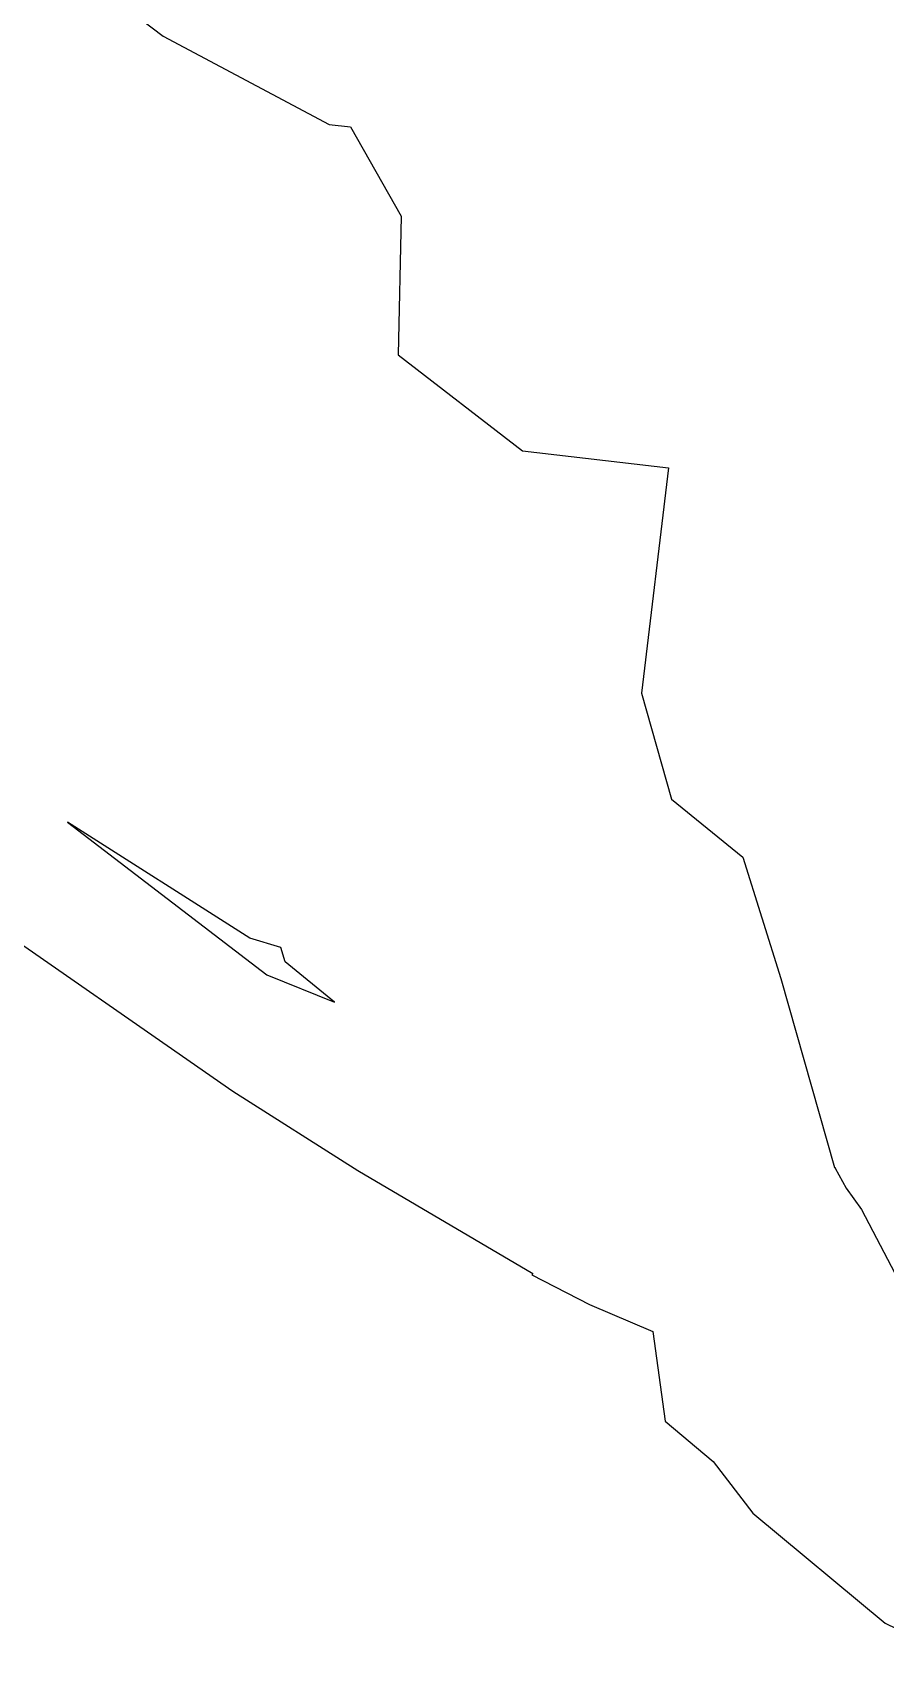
# Model space of a CAD drawing. Header units: metres. Extents: x 517023 to 519141, y 3924953 to 3927827.
# Drawn here: x 517777.1 to 517811.8, y 3925331.9 to 3925397.6 of the extents above; entities that cross this region are included whole.
import ezdxf

# ---------------------------------------------------------------- set-up
doc = ezdxf.new("R2010")
doc.units = ezdxf.units.M
doc.layers.add('C-TOPO-MAJR', color=9, linetype='Continuous')
doc.layers.add('C-TOPO-MINR', color=8, linetype='Continuous')

msp = doc.modelspace()

# ---------------------------------------------------------------- linework, layer by layer
at = {"layer": 'C-TOPO-MAJR', "color": 9, "linetype": 'Continuous', "lineweight": -3, "elevation": 1020}
msp.add_lwpolyline([(517778.631, 3925400.285), (517782.42, 3925397.397), (517789.161, 3925393.819), (517790.034, 3925393.72), (517792.087, 3925390.087), (517791.96, 3925384.47), (517797.014, 3925380.569), (517802.939, 3925379.876), (517801.838, 3925370.732), (517803.065, 3925366.44), (517805.953, 3925364.081), (517807.496, 3925359.163), (517809.681, 3925351.493), (517809.713, 3925351.468), (517809.708, 3925351.461), (517810.146, 3925350.65), (517810.769, 3925349.788), (517812.44, 3925346.602)], dxfattribs=at)
at = {"layer": 'C-TOPO-MINR', "color": 8, "linetype": 'Continuous', "lineweight": -3, "elevation": 1018}
msp.add_lwpolyline([(517787.204, 3925360.415), (517785.938, 3925360.788), (517778.538, 3925365.501), (517786.635, 3925359.311), (517789.377, 3925358.191), (517787.372, 3925359.829), (517787.204, 3925360.415)], close=True, dxfattribs=at)
msp.add_lwpolyline([(517774.272, 3925362.216), (517785.257, 3925354.581), (517790.327, 3925351.365), (517797.438, 3925347.182), (517797.393, 3925347.13), (517799.737, 3925345.922), (517802.3, 3925344.836), (517802.803, 3925341.189), (517804.749, 3925339.557), (517806.357, 3925337.454), (517811.738, 3925333.002), (517814.021, 3925331.882)], dxfattribs=at)

doc.saveas('drawing.dxf')
